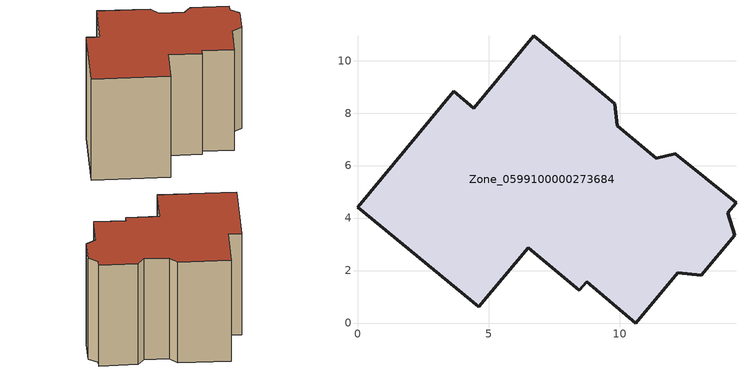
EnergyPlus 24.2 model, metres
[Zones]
Zone_0599100000273684
 floor ground (C_G): 9.81,8.35 9.9,7.52 11.38,6.27 12.1,6.45 14.42,4.59 14.11,4.21 14.37,3.35 13.1,1.82 12.2,1.91 10.61,0 8.73,1.58 8.46,1.25 6.51,2.87 4.62,0.61 0,4.42 3.66,8.83 4.43,8.19 6.71,10.94 z0
 wall outside (C_F): 4.43,8.19 3.66,8.83 0,4.42 4.62,0.61 6.51,2.87 8.46,1.25 8.73,1.58 10.61,0 12.2,1.91 13.1,1.82 14.37,3.35 14.11,4.21 14.42,4.59 12.1,6.45 11.38,6.27 9.9,7.52 9.81,8.35 6.71,10.94 4.43,8.19 z0:9.06
 roof outside (C_R): 11.38,6.27 9.9,7.52 9.81,8.35 6.71,10.94 4.43,8.19 3.66,8.83 0,4.42 4.62,0.61 6.51,2.87 8.46,1.25 8.73,1.58 10.61,0 12.2,1.91 13.1,1.82 14.37,3.35 14.11,4.21 14.42,4.59 12.1,6.45 z9.06
[BUILDING]
Pand.0599100000273684: North Axis=0; Terrain=City; Loads Convergence Tolerance Value=0.04; Temperature Convergence Tolerance Value=0.4; Solar Distribution=FullExterior; Maximum Number of Warmup Days=25; Minimum Number of Warmup Days=1
[Site:Location]
Rotterdam.The.Hague.AP_ZH_NLD Design_Conditions: Latitude=51.96; Longitude=4.45; Time Zone=1; Elevation=-4.5
[SITE:GROUNDTEMPERATURE:BUILDINGSURFACE]
18, 18, 18, 18, 18, 18, 18, 18, 18, 18, 18, 18
[MATERIAL] Thermal Absorptance=0.9; Solar Absorptance=0.7; Visible Absorptance=0.7
Name | Roughness | Thickness | Conductivity | Density | Specific Heat
G.TC.1946 | MediumSmooth | 0.15 | 1 | 540 | 1210
F.TC.1946 | Rough | 0.3 | 0.857143 | 1920 | 840
R.TC.1946 | MediumRough | 0.2 | 0.909091 | 1500 | 1000
[CONSTRUCTION]
C_G: G.TC.1946
C_F: F.TC.1946
C_R: R.TC.1946
[ZONE]
Zone_0599100000273684: Type=1; Multiplier=1; Ceiling Height=Autocalculate; Volume=Autocalculate; Floor Area=autocalculate; Part of Total Floor Area=Yes
[ZONEINFILTRATION:DESIGNFLOWRATE]
Infil_Zone_0599100000273684: Zone or ZoneList or Space or SpaceList=Zone_0599100000273684; Schedule=AlwaysOn; Design Flow Rate Calculation Method=Flow/Area; Flow Rate per Floor Area=0.003; Constant Term Coefficient=1; Temperature Term Coefficient=0; Velocity Term Coefficient=0; Velocity Squared Term Coefficient=0
[HVACTEMPLATE:ZONE:IDEALLOADSAIRSYSTEM]
Zone_0599100000273684: Maximum Heating Supply Air Temperature=50; Minimum Cooling Supply Air Temperature=13; Maximum Heating Supply Air Humidity Ratio=0.0156; Minimum Cooling Supply Air Humidity Ratio=0.0077; Heating Limit=NoLimit; Cooling Limit=NoLimit; Dehumidification Control Type=ConstantSensibleHeatRatio; Cooling Sensible Heat Ratio=0.7; Dehumidification Setpoint=60; Humidification Control Type=None; Humidification Setpoint=30; Outdoor Air Method=None; Outdoor Air Flow Rate per Person=0.00944; Outdoor Air Flow Rate per Zone Floor Area=0; Outdoor Air Flow Rate per Zone=0; Demand Controlled Ventilation Type=None; Outdoor Air Economizer Type=NoEconomizer; Heat Recovery Type=None; Sensible Heat Recovery Effectiveness=0.7; Latent Heat Recovery Effectiveness=0.65
[ZONECONTROL:THERMOSTAT]
ThermostatControl_Zone_0599100000273684: Zone or ZoneList=Zone_0599100000273684; Control Type Schedule=DualSetpointControlType; Control 1=Thermostat_Zone_0599100000273684; Temperature Difference Between Cutout And Setpoint=0
[THERMOSTATSETPOINT:DUALSETPOINT]
Thermostat_Zone_0599100000273684: Heating Setpoint Temperature Schedule=HeatingSetpoint_Zone_0599100000273684; Cooling Setpoint Temperature Schedule=CoolingSetpoint_Zone_0599100000273684
[SCHEDULE:COMPACT]
HeatingSetpoint_Zone_0599100000273684: Through: 12/31, For: AllDays, Until: 24:00, 21
CoolingSetpoint_Zone_0599100000273684: Through: 12/31, For: AllDays, Until: 24:00, 24
DualSetpointControlType: Through: 12/31, For: AllDays, Until: 24:00, 4
AlwaysOn: Through: 12/31, For: AllDays, Until: 24:00, 1
